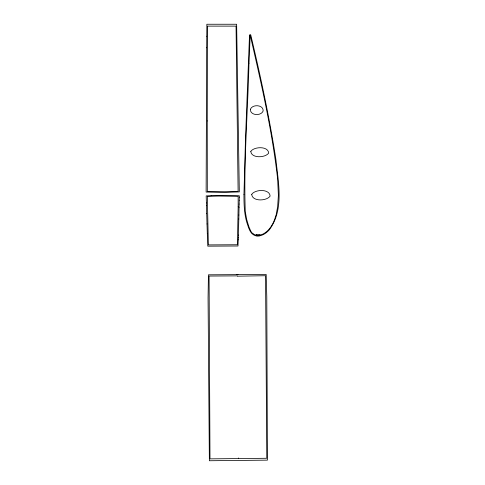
<?xml version="1.0" encoding="UTF-8"?>
<svg xmlns="http://www.w3.org/2000/svg" width="485" height="485" viewBox="0 0 485 485"><rect width="100%" height="100%" fill="white"/><g stroke="black" fill="none" stroke-linecap="round" stroke-linejoin="round"><path stroke-width="0.73" d="M239.056 207.653L239.123 204.052M239.129 204.052L239.202 200.281M236.71 274.637L266.18 274.468L266.786 296.844L267.429 460.138L209.362 460.75L208.059 297.996L208.435 274.813L237.983 274.631M206.689 47.779L206.119 192.048L222.718 192.424L239.317 191.908L236.638 24.25L206.852 24.25L206.774 36.242M206.768 36.242L206.695 47.779M239.05 207.653L238.911 215.031M237.353 276.177L265.55 275.722L266.774 458.27L209.993 458.865L209.077 276.056L237.353 275.886M238.905 215.031L238.826 219.014M238.82 219.014L238.384 235.352M238.305 237.638L238.317 237.31M238.396 235.055L238.293 237.941M238.232 239.699L237.989 245.998L207.786 246.162L207.301 233.382M238.226 239.857L238.287 238.135M276.256 214.109L277.523 207.398A25.499 25.499 0 0 0 277.675 206.198L278.348 195.891A61.383 61.383 0 0 0 278.354 194.521L277.681 179.88A70.713 70.713 0 0 0 277.547 178.334C272.158 130.204 260.754 81.153 250.181 35.078M276.074 214.806L274.777 219.032A14.065 14.065 0 0 1 274.437 219.941L274.086 220.814A17.896 17.896 0 0 1 273.722 221.663L273.346 222.482A20.334 20.334 0 0 1 272.964 223.276L271.473 225.919A21.176 21.176 0 0 1 271.048 226.574L270.478 227.398A17.308 17.308 0 0 1 270.048 227.98L269.32 228.89A14.101 14.101 0 0 1 268.884 229.393L268.738 229.55M248.969 63.238C247.799 112.296 243.573 161.863 245.252 211.102A37.763 37.763 0 0 0 245.362 212.072L246.641 219.256L248.672 226.083A27.475 27.475 0 0 0 248.92 226.756L249.266 227.629A12.81 12.81 0 0 0 249.539 228.253L249.726 228.659A10.173 10.173 0 0 1 249.987 229.266L250.224 229.866A10.706 10.706 0 0 0 250.745 230.993A8.433 8.433 0 0 0 251.151 231.672L251.26 231.83A18.042 18.042 0 0 0 251.594 232.291L251.927 232.727A5.638 5.638 0 0 0 252.418 233.243L252.673 233.473A9.864 9.864 0 0 0 253.322 233.976M253.322 233.97A7.19 7.19 0 0 0 255.983 235.177L256.141 235.201A9.761 9.761 0 0 0 257.935 235.358L258.008 235.364A7.621 7.621 0 0 0 259.142 235.267L260.7 234.928M268.447 229.866L268.163 230.175A11.349 11.349 0 0 1 267.732 230.605L266.75 231.503A10.385 10.385 0 0 1 266.338 231.848L265.41 232.558A11.197 11.197 0 0 1 264.664 233.067L263.749 233.624A12.252 12.252 0 0 1 262.755 234.146L260.797 234.904M249.017 63.25L250.169 35.035M211.157 195.661L206.18 195.904L206.392 202.954M211.163 195.661L226.592 195.394L239.305 195.764L239.281 197.225M207.301 233.382L206.998 223.955M206.998 223.955L206.701 213.418M206.695 213.418L206.471 205.416M206.464 205.416L206.398 202.954M239.269 197.231L239.214 200.281M238.39 457.961L238.39 458.561M207.253 120.947L207.313 191.472L226.568 191.757A311.297 311.297 0 0 0 238.111 191.339L236.049 26.123L207.465 26.123L207.253 120.947M238.159 206.471L237.407 244.749L208.362 244.907L207.344 196.473A311.297 311.297 0 0 1 218.887 196.055L238.141 196.346L238.159 206.471M243.949 194.558C243.937 203.882 244.173 213.358 246.804 222.373C248.587 227.289 249.775 234.176 255.643 235.734C260.839 236.886 265.871 233.655 269.205 229.963C284.271 209.975 278.299 182.693 275.941 159.704C269.496 117.746 260.536 76.212 250.757 34.92L249.514 34.932L245.513 138.419L243.949 194.558M250.393 109.283C249.945 115.63 261.075 116.303 263.155 110.992C263.597 104.639 252.473 103.966 250.393 109.283M256.244 234.582L256.038 235.813L259.778 235.789L259.542 234.558L256.244 234.582M251.721 194.321C252.2 201.748 266.677 201.19 270.121 196.098C269.648 188.671 255.165 189.229 251.721 194.321M250.787 151.375C251.309 158.528 265.313 157.946 268.696 153.078C268.175 145.924 254.17 146.506 250.787 151.375"/></g></svg>
